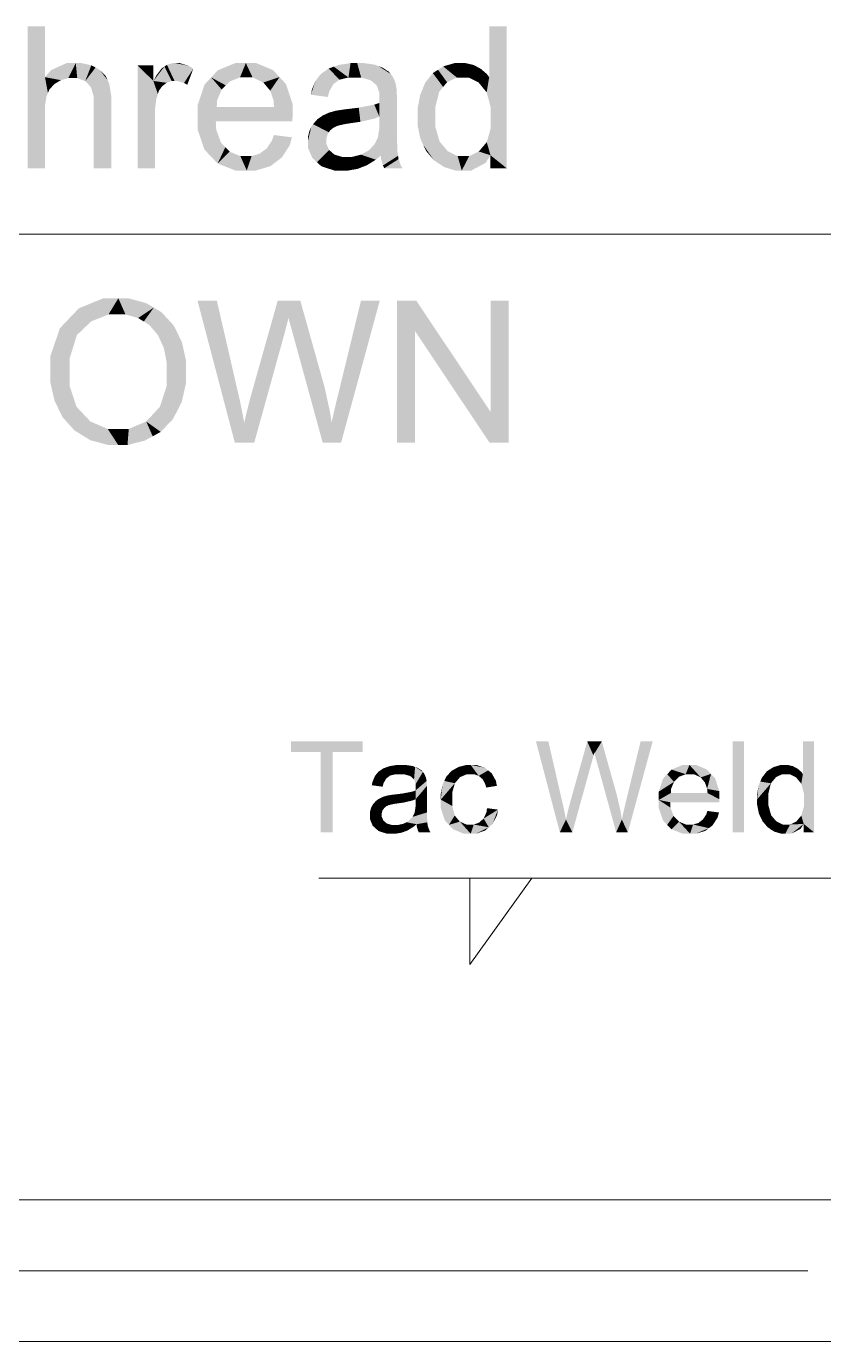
# Model space of a CAD drawing. Header units: millimetres. Extents: x 2 to 579, y 1 to 405.
# Drawn here: x 243.9 to 251.49, y 95.54 to 108.05 of the extents above; entities that cross this region are included whole.
import ezdxf

# ---------------------------------------------------------------- set-up
doc = ezdxf.new("R2010")
doc.units = ezdxf.units.MM
doc.linetypes.add('XKITLINE00', pattern=[0])
doc.layers.add('LinkedObject', color=7, linetype='Continuous', lineweight=0)

# ---------------------------------------------------------------- blocks, each defined once
blk = doc.blocks.new('*A4')
at = {"layer": 'LinkedObject'}
for points in [[(244.078, 108.048), (243.912, 106.698), (243.912, 108.048)], [(244.078, 107.564), (243.912, 106.698), (244.078, 108.048)], [(248.47, 108.048), (248.304, 107.564), (248.304, 108.048)], [(248.47, 108.048), (248.319, 107.273), (248.304, 107.564)], [(248.319, 107.273), (248.47, 108.048), (248.47, 106.698)], [(244.282, 107.698), (244.078, 107.564), (244.136, 107.631)], [(244.371, 107.698), (244.078, 107.564), (244.282, 107.698)], [(244.299, 107.555), (244.078, 107.564), (244.371, 107.698)], [(244.299, 107.555), (244.371, 107.698), (244.336, 107.555)], [(244.336, 107.555), (244.371, 107.698), (244.385, 107.555)], [(244.371, 107.698), (244.461, 107.527), (244.385, 107.555)], [(244.425, 107.698), (244.461, 107.527), (244.371, 107.698)], [(244.519, 107.677), (244.461, 107.527), (244.425, 107.698)], [(244.559, 107.656), (244.461, 107.527), (244.519, 107.677)], [(244.559, 107.656), (244.488, 107.499), (244.461, 107.527)], [(244.599, 107.634), (244.488, 107.499), (244.559, 107.656)], [(244.488, 107.499), (244.599, 107.634), (244.515, 107.47)], [(244.515, 107.47), (244.599, 107.634), (244.673, 107.537)], [(244.673, 107.537), (244.599, 107.634), (244.656, 107.575)], [(244.959, 107.677), (245.109, 107.528), (244.959, 106.698)], [(245.109, 107.528), (244.959, 107.677), (245.109, 107.677)], [(245.214, 107.665), (245.109, 107.528), (245.189, 107.649)], [(245.284, 107.527), (245.109, 107.528), (245.214, 107.665)], [(245.189, 107.649), (245.109, 107.528), (245.137, 107.58)], [(245.238, 107.682), (245.311, 107.527), (245.214, 107.665)], [(245.214, 107.665), (245.311, 107.527), (245.284, 107.527)], [(245.291, 107.698), (245.311, 107.527), (245.238, 107.682)], [(245.32, 107.698), (245.311, 107.527), (245.291, 107.698)], [(245.32, 107.698), (245.341, 107.527), (245.311, 107.527)], [(245.446, 107.672), (245.32, 107.698), (245.361, 107.698)], [(245.489, 107.645), (245.32, 107.698), (245.446, 107.672)], [(245.401, 107.509), (245.32, 107.698), (245.489, 107.645)], [(245.341, 107.527), (245.32, 107.698), (245.401, 107.509)], [(245.401, 107.509), (245.489, 107.645), (245.432, 107.492)], [(245.887, 107.698), (245.659, 107.562), (245.723, 107.63)], [(245.989, 107.698), (245.659, 107.562), (245.887, 107.698)], [(245.933, 107.562), (245.659, 107.562), (245.989, 107.698)], [(245.933, 107.562), (245.989, 107.698), (245.99, 107.562)], [(245.989, 107.698), (246.053, 107.562), (245.99, 107.562)], [(246.247, 107.632), (245.989, 107.698), (246.087, 107.698)], [(246.309, 107.565), (245.989, 107.698), (246.247, 107.632)], [(246.155, 107.514), (245.989, 107.698), (246.309, 107.565)], [(246.053, 107.562), (245.989, 107.698), (246.155, 107.514)], [(246.778, 107.647), (246.879, 107.54), (246.705, 107.597)], [(246.826, 107.664), (246.879, 107.54), (246.778, 107.647)], [(246.985, 107.698), (246.826, 107.664), (246.874, 107.681)], [(246.965, 107.561), (246.826, 107.664), (246.985, 107.698)], [(246.879, 107.54), (246.826, 107.664), (246.965, 107.561)], [(246.965, 107.561), (246.985, 107.698), (247.024, 107.561)], [(247.024, 107.561), (246.985, 107.698), (247.086, 107.561)], [(247.048, 107.698), (247.086, 107.561), (246.985, 107.698)], [(247.212, 107.684), (247.048, 107.698), (247.111, 107.698)], [(247.252, 107.669), (247.048, 107.698), (247.212, 107.684)], [(247.18, 107.533), (247.048, 107.698), (247.252, 107.669)], [(247.086, 107.561), (247.048, 107.698), (247.18, 107.533)], [(247.18, 107.533), (247.252, 107.669), (247.212, 107.505)], [(247.212, 107.505), (247.252, 107.669), (247.236, 107.484)], [(247.252, 107.669), (247.259, 107.413), (247.236, 107.484)], [(247.367, 107.595), (247.259, 107.413), (247.252, 107.669)], [(247.348, 107.617), (247.252, 107.669), (247.291, 107.654)], [(247.367, 107.595), (247.252, 107.669), (247.348, 107.617)], [(247.903, 107.516), (247.768, 107.603), (247.817, 107.635)], [(247.866, 107.667), (247.996, 107.561), (247.817, 107.635)], [(247.817, 107.635), (247.996, 107.561), (247.903, 107.516)], [(247.975, 107.698), (247.996, 107.561), (247.866, 107.667)], [(248.035, 107.698), (247.996, 107.561), (247.975, 107.698)], [(247.996, 107.561), (248.035, 107.698), (248.051, 107.561)], [(248.035, 107.698), (248.108, 107.561), (248.051, 107.561)], [(248.079, 107.698), (248.108, 107.561), (248.035, 107.698)], [(248.157, 107.68), (248.108, 107.561), (248.079, 107.698)], [(248.192, 107.661), (248.108, 107.561), (248.157, 107.68)], [(248.192, 107.661), (248.203, 107.514), (248.108, 107.561)], [(248.226, 107.642), (248.203, 107.514), (248.192, 107.661)], [(248.282, 107.594), (248.203, 107.514), (248.226, 107.642)], [(244.078, 107.291), (243.912, 106.698), (244.078, 107.564)], [(244.078, 107.291), (244.078, 107.564), (244.092, 107.381)], [(244.092, 107.381), (244.078, 107.564), (244.106, 107.414)], [(244.106, 107.414), (244.078, 107.564), (244.12, 107.446)], [(244.12, 107.446), (244.078, 107.564), (244.166, 107.498)], [(244.166, 107.498), (244.078, 107.564), (244.198, 107.517)], [(244.198, 107.517), (244.078, 107.564), (244.23, 107.536)], [(244.23, 107.536), (244.078, 107.564), (244.299, 107.555)], [(244.673, 107.537), (244.542, 107.38), (244.515, 107.47)], [(244.69, 107.499), (244.542, 107.38), (244.673, 107.537)], [(244.708, 107.39), (244.542, 107.38), (244.69, 107.499)], [(244.959, 106.698), (245.109, 107.528), (245.125, 106.698)], [(245.109, 107.528), (245.125, 107.21), (245.125, 106.698)], [(245.125, 107.21), (245.109, 107.528), (245.125, 107.263)], [(245.125, 107.263), (245.109, 107.528), (245.138, 107.359)], [(245.138, 107.359), (245.109, 107.528), (245.152, 107.404)], [(245.152, 107.404), (245.109, 107.528), (245.161, 107.433)], [(245.161, 107.433), (245.109, 107.528), (245.192, 107.478)], [(245.192, 107.478), (245.109, 107.528), (245.214, 107.494)], [(245.214, 107.494), (245.109, 107.528), (245.235, 107.511)], [(245.235, 107.511), (245.109, 107.528), (245.284, 107.527)], [(245.659, 107.562), (245.532, 107.303), (245.596, 107.494)], [(245.759, 107.447), (245.532, 107.303), (245.659, 107.562)], [(245.659, 107.562), (245.798, 107.486), (245.759, 107.447)], [(245.798, 107.486), (245.659, 107.562), (245.837, 107.524)], [(245.837, 107.524), (245.659, 107.562), (245.933, 107.562)], [(246.155, 107.514), (246.309, 107.565), (246.195, 107.466)], [(246.309, 107.565), (246.221, 107.436), (246.195, 107.466)], [(246.221, 107.436), (246.309, 107.565), (246.252, 107.343)], [(246.252, 107.343), (246.309, 107.565), (246.433, 107.31)], [(246.433, 107.31), (246.309, 107.565), (246.371, 107.498)], [(246.68, 107.565), (246.607, 107.397), (246.654, 107.533)], [(246.823, 107.5), (246.607, 107.397), (246.68, 107.565)], [(246.654, 107.533), (246.607, 107.397), (246.618, 107.449)], [(246.782, 107.428), (246.607, 107.397), (246.823, 107.5)], [(246.705, 107.597), (246.879, 107.54), (246.68, 107.565)], [(246.823, 107.5), (246.68, 107.565), (246.851, 107.52)], [(246.851, 107.52), (246.68, 107.565), (246.879, 107.54)], [(247.385, 107.572), (247.259, 107.413), (247.367, 107.595)], [(247.411, 107.516), (247.259, 107.413), (247.385, 107.572)], [(247.418, 107.482), (247.259, 107.413), (247.411, 107.516)], [(247.259, 107.413), (247.418, 107.482), (247.422, 107.461)], [(247.695, 107.512), (247.866, 107.471), (247.671, 107.452)], [(247.768, 107.603), (247.866, 107.471), (247.695, 107.512)], [(247.866, 107.471), (247.768, 107.603), (247.903, 107.516)], [(248.304, 107.564), (248.203, 107.514), (248.282, 107.594)], [(248.203, 107.514), (248.304, 107.564), (248.241, 107.467)], [(248.241, 107.467), (248.304, 107.564), (248.28, 107.42)], [(248.304, 107.564), (248.319, 107.273), (248.28, 107.42)], [(244.708, 107.318), (244.542, 107.38), (244.708, 107.39)], [(244.542, 107.38), (244.708, 107.318), (244.542, 107.318)], [(245.716, 107.345), (245.532, 107.303), (245.759, 107.447)], [(246.607, 107.397), (246.782, 107.428), (246.769, 107.376)], [(247.259, 107.336), (247.422, 107.461), (247.258, 107.319)], [(247.258, 107.319), (247.422, 107.461), (247.259, 107.189)], [(247.259, 107.413), (247.422, 107.461), (247.259, 107.362)], [(247.259, 107.362), (247.422, 107.461), (247.259, 107.358)], [(247.259, 107.358), (247.422, 107.461), (247.259, 107.336)], [(247.426, 107.384), (247.259, 107.189), (247.422, 107.461)], [(247.426, 107.329), (247.259, 107.189), (247.426, 107.384)], [(247.671, 107.452), (247.622, 107.187), (247.647, 107.393)], [(247.829, 107.426), (247.622, 107.187), (247.671, 107.452)], [(247.792, 107.283), (247.622, 107.187), (247.829, 107.426)], [(247.647, 107.393), (247.622, 107.187), (247.622, 107.26)], [(247.671, 107.452), (247.866, 107.471), (247.829, 107.426)], [(244.078, 107.233), (243.912, 106.698), (244.078, 107.291)], [(243.912, 106.698), (244.078, 107.233), (244.078, 106.698)], [(244.542, 106.698), (244.708, 107.318), (244.708, 106.698)], [(244.542, 107.318), (244.708, 107.318), (244.542, 106.698)], [(245.532, 107.303), (245.716, 107.345), (245.712, 107.281)], [(245.712, 107.281), (245.532, 107.179), (245.532, 107.303)], [(245.712, 107.281), (246.433, 107.189), (245.532, 107.179)], [(246.257, 107.281), (246.433, 107.189), (245.712, 107.281)], [(246.252, 107.343), (246.433, 107.31), (246.257, 107.281)], [(246.433, 107.189), (246.257, 107.281), (246.433, 107.31)], [(246.816, 107.237), (246.823, 107.084), (246.783, 107.228)], [(246.84, 107.244), (246.865, 107.103), (246.816, 107.237)], [(246.823, 107.084), (246.816, 107.237), (246.844, 107.094)], [(246.844, 107.094), (246.816, 107.237), (246.865, 107.103)], [(246.914, 107.256), (246.937, 107.119), (246.84, 107.244)], [(246.84, 107.244), (246.937, 107.119), (246.865, 107.103)], [(246.963, 107.262), (246.988, 107.127), (246.914, 107.256)], [(246.914, 107.256), (246.988, 107.127), (246.937, 107.119)], [(247.063, 107.274), (247.079, 107.14), (246.963, 107.262)], [(246.963, 107.262), (247.079, 107.14), (246.988, 107.127)], [(247.211, 107.303), (247.259, 107.189), (247.063, 107.274)], [(247.063, 107.274), (247.259, 107.189), (247.079, 107.14)], [(247.258, 107.319), (247.259, 107.189), (247.211, 107.303)], [(247.426, 107.329), (247.258, 107.129), (247.259, 107.189)], [(247.426, 107.108), (247.258, 107.129), (247.426, 107.329)], [(247.622, 107.187), (247.792, 107.283), (247.792, 107.186)], [(248.319, 107.273), (248.47, 106.698), (248.319, 107.173)], [(246.433, 107.182), (245.532, 107.179), (246.433, 107.189)], [(246.432, 107.16), (245.532, 107.179), (246.433, 107.182)], [(245.532, 107.179), (245.658, 106.809), (245.532, 107.06)], [(245.707, 107.064), (245.658, 106.809), (245.532, 107.179)], [(245.707, 107.064), (245.532, 107.179), (245.703, 107.145)], [(246.432, 107.145), (245.532, 107.179), (246.432, 107.16)], [(245.703, 107.145), (245.532, 107.179), (246.432, 107.145)], [(246.628, 107.117), (246.779, 107.04), (246.611, 107.088)], [(246.67, 107.165), (246.779, 107.04), (246.628, 107.117)], [(246.79, 107.057), (246.67, 107.165), (246.697, 107.183)], [(246.779, 107.04), (246.67, 107.165), (246.79, 107.057)], [(246.723, 107.201), (246.823, 107.084), (246.697, 107.183)], [(246.697, 107.183), (246.823, 107.084), (246.79, 107.057)], [(246.783, 107.228), (246.823, 107.084), (246.723, 107.201)], [(247.079, 107.14), (247.259, 107.189), (247.214, 107.171)], [(247.245, 106.991), (247.426, 107.108), (247.426, 106.993)], [(247.258, 107.074), (247.426, 107.108), (247.245, 106.991)], [(247.426, 107.108), (247.258, 107.074), (247.258, 107.129)], [(247.622, 107.187), (247.792, 107.092), (247.622, 107.112)], [(247.792, 107.092), (247.622, 107.187), (247.792, 107.186)], [(247.622, 107.112), (247.792, 107.092), (247.649, 106.979)], [(248.319, 107.173), (248.47, 106.698), (248.319, 107.081)], [(245.532, 107.06), (245.658, 106.809), (245.595, 106.875)], [(245.753, 106.941), (245.658, 106.809), (245.707, 107.064)], [(246.186, 106.885), (246.427, 106.992), (246.332, 106.801)], [(246.237, 106.961), (246.427, 106.992), (246.186, 106.885)], [(246.427, 106.992), (246.237, 106.961), (246.256, 107.014)], [(246.332, 106.801), (246.427, 106.992), (246.407, 106.917)], [(246.611, 107.088), (246.579, 106.956), (246.595, 107.058)], [(246.767, 107.022), (246.579, 106.956), (246.611, 107.088)], [(246.595, 107.058), (246.579, 106.956), (246.579, 106.992)], [(246.756, 106.983), (246.579, 106.956), (246.767, 107.022)], [(246.579, 106.956), (246.756, 106.983), (246.756, 106.961)], [(246.611, 107.088), (246.779, 107.04), (246.767, 107.022)], [(247.159, 106.869), (247.426, 106.993), (247.432, 106.846)], [(247.214, 106.926), (247.426, 106.993), (247.159, 106.869)], [(247.231, 106.963), (247.426, 106.993), (247.214, 106.926)], [(247.426, 106.993), (247.231, 106.963), (247.245, 106.991)], [(247.649, 106.979), (247.792, 107.092), (247.676, 106.921)], [(247.676, 106.921), (247.792, 107.092), (247.832, 106.952)], [(248.319, 107.081), (248.47, 106.698), (248.281, 106.946)], [(245.658, 106.809), (245.753, 106.941), (245.721, 106.743)], [(245.794, 106.898), (245.721, 106.743), (245.753, 106.941)], [(245.835, 106.856), (245.721, 106.743), (245.794, 106.898)], [(246.153, 106.861), (246.332, 106.801), (246.121, 106.837)], [(246.186, 106.885), (246.332, 106.801), (246.153, 106.861)], [(246.756, 106.928), (246.579, 106.956), (246.756, 106.961)], [(246.579, 106.956), (246.756, 106.928), (246.579, 106.895)], [(246.579, 106.895), (246.756, 106.928), (246.622, 106.795)], [(246.622, 106.795), (246.756, 106.928), (246.665, 106.755)], [(246.665, 106.755), (246.756, 106.928), (246.781, 106.872)], [(246.781, 106.872), (246.708, 106.716), (246.665, 106.755)], [(246.806, 106.85), (246.708, 106.716), (246.781, 106.872)], [(247.159, 106.869), (247.432, 106.846), (247.122, 106.848)], [(247.832, 106.952), (247.779, 106.773), (247.676, 106.921)], [(247.676, 106.921), (247.779, 106.773), (247.703, 106.863)], [(247.871, 106.906), (247.779, 106.773), (247.832, 106.952)], [(247.779, 106.773), (247.871, 106.906), (247.828, 106.741)], [(247.828, 106.741), (247.871, 106.906), (247.911, 106.859)], [(247.911, 106.859), (248.043, 106.676), (247.828, 106.741)], [(248.004, 106.813), (248.043, 106.676), (247.911, 106.859)], [(248.205, 106.857), (248.316, 106.822), (248.113, 106.813)], [(248.316, 106.822), (248.205, 106.857), (248.243, 106.902)], [(248.281, 106.946), (248.316, 106.822), (248.243, 106.902)], [(248.281, 106.946), (248.47, 106.698), (248.316, 106.822)], [(245.835, 106.856), (245.998, 106.676), (245.721, 106.743)], [(245.721, 106.743), (245.998, 106.676), (245.891, 106.676)], [(245.937, 106.813), (245.998, 106.676), (245.835, 106.856)], [(245.998, 106.813), (245.998, 106.676), (245.937, 106.813)], [(246.043, 106.813), (246.277, 106.759), (245.998, 106.676)], [(246.043, 106.813), (245.998, 106.676), (245.998, 106.813)], [(245.998, 106.676), (246.277, 106.759), (246.083, 106.676)], [(246.121, 106.837), (246.277, 106.759), (246.043, 106.813)], [(246.083, 106.676), (246.277, 106.759), (246.223, 106.718)], [(246.277, 106.759), (246.121, 106.837), (246.332, 106.801)], [(246.831, 106.828), (246.708, 106.716), (246.806, 106.85)], [(246.708, 106.716), (246.831, 106.828), (246.832, 106.676)], [(246.912, 106.676), (246.831, 106.828), (246.904, 106.806)], [(246.832, 106.676), (246.831, 106.828), (246.912, 106.676)], [(246.904, 106.806), (246.961, 106.676), (246.912, 106.676)], [(246.952, 106.806), (246.961, 106.676), (246.904, 106.806)], [(247, 106.806), (246.961, 106.676), (246.952, 106.806)], [(246.961, 106.676), (247, 106.806), (247.052, 106.692)], [(247.095, 106.709), (247, 106.806), (247.085, 106.827)], [(247.052, 106.692), (247, 106.806), (247.095, 106.709)], [(247.273, 106.818), (247.085, 106.827), (247.122, 106.848)], [(247.226, 106.779), (247.085, 106.827), (247.273, 106.818)], [(247.138, 106.725), (247.085, 106.827), (247.226, 106.779)], [(247.095, 106.709), (247.085, 106.827), (247.138, 106.725)], [(247.432, 106.846), (247.273, 106.818), (247.122, 106.848)], [(247.273, 106.818), (247.432, 106.846), (247.276, 106.784)], [(247.276, 106.784), (247.432, 106.846), (247.437, 106.816)], [(247.437, 106.816), (247.293, 106.724), (247.276, 106.784)], [(247.442, 106.785), (247.293, 106.724), (247.437, 106.816)], [(247.442, 106.785), (247.306, 106.698), (247.293, 106.724)], [(247.463, 106.726), (247.306, 106.698), (247.442, 106.785)], [(247.828, 106.741), (248.043, 106.676), (247.877, 106.709)], [(248.043, 106.676), (248.004, 106.813), (248.058, 106.813)], [(248.043, 106.676), (248.316, 106.822), (248.133, 106.676)], [(248.113, 106.813), (248.316, 106.822), (248.043, 106.676)], [(248.113, 106.813), (248.043, 106.676), (248.058, 106.813)], [(248.133, 106.676), (248.316, 106.822), (248.27, 106.749)], [(248.316, 106.822), (248.47, 106.698), (248.316, 106.698)], [(247.306, 106.698), (247.463, 106.726), (247.479, 106.698)], [(247.877, 106.709), (248.043, 106.676), (247.984, 106.676)], [(244.633, 105.461), (244.31, 105.271), (244.401, 105.366)], [(244.776, 105.461), (244.31, 105.271), (244.633, 105.461)], [(244.682, 105.307), (244.31, 105.271), (244.776, 105.461)], [(244.682, 105.307), (244.776, 105.461), (244.777, 105.307)], [(244.776, 105.461), (244.844, 105.307), (244.777, 105.307)], [(245.038, 105.416), (244.776, 105.461), (244.87, 105.461)], [(245.113, 105.372), (244.776, 105.461), (245.038, 105.416)], [(244.964, 105.273), (244.776, 105.461), (245.113, 105.372)], [(244.844, 105.307), (244.776, 105.461), (244.964, 105.273)], [(244.964, 105.273), (245.113, 105.372), (245.018, 105.24)], [(245.113, 105.372), (245.072, 105.206), (245.018, 105.24)], [(245.072, 105.206), (245.113, 105.372), (245.153, 105.11)], [(245.302, 105.203), (245.113, 105.372), (245.188, 105.327)], [(245.342, 105.123), (245.113, 105.372), (245.302, 105.203)], [(245.153, 105.11), (245.113, 105.372), (245.342, 105.123)], [(245.713, 105.438), (245.884, 104.088), (245.529, 105.438)], [(245.917, 104.553), (245.884, 104.088), (245.713, 105.438)], [(246.292, 105.438), (246.354, 105.116), (246.035, 104.526)], [(246.354, 105.116), (246.292, 105.438), (246.363, 105.149)], [(246.363, 105.149), (246.292, 105.438), (246.383, 105.228)], [(246.383, 105.228), (246.292, 105.438), (246.395, 105.275)], [(246.507, 105.438), (246.395, 105.275), (246.292, 105.438)], [(246.395, 105.275), (246.507, 105.438), (246.398, 105.26)], [(246.398, 105.26), (246.507, 105.438), (246.42, 105.181)], [(246.42, 105.181), (246.507, 105.438), (246.438, 105.116)], [(246.438, 105.116), (246.507, 105.438), (246.699, 104.754)], [(247.263, 105.438), (246.873, 104.57), (247.084, 105.438)], [(246.895, 104.088), (246.873, 104.57), (247.263, 105.438)], [(247.428, 105.438), (247.599, 105.148), (247.428, 104.088)], [(247.599, 105.148), (247.428, 105.438), (247.611, 105.438)], [(247.599, 105.148), (247.611, 105.438), (248.307, 104.088)], [(248.307, 104.088), (247.611, 105.438), (248.319, 104.378)], [(248.49, 105.438), (248.319, 104.378), (248.319, 105.438)], [(248.49, 104.088), (248.319, 104.378), (248.49, 105.438)], [(244.31, 105.271), (244.13, 104.745), (244.22, 105.176)], [(244.382, 105.112), (244.13, 104.745), (244.31, 105.271)], [(244.519, 105.242), (244.31, 105.271), (244.682, 105.307)], [(244.31, 105.271), (244.519, 105.242), (244.45, 105.177)], [(244.382, 105.112), (244.31, 105.271), (244.45, 105.177)], [(244.22, 105.176), (244.13, 104.745), (244.13, 104.913)], [(244.314, 104.894), (244.13, 104.745), (244.382, 105.112)], [(245.153, 105.11), (245.342, 105.123), (245.181, 105.049)], [(245.342, 105.123), (245.209, 104.988), (245.181, 105.049)], [(245.209, 104.988), (245.342, 105.123), (245.237, 104.844)], [(245.237, 104.844), (245.342, 105.123), (245.421, 104.862)], [(245.421, 104.862), (245.342, 105.123), (245.381, 105.043)], [(246.035, 104.526), (246.354, 105.116), (246.069, 104.088)], [(246.699, 104.754), (246.72, 104.088), (246.438, 105.116)], [(247.428, 104.088), (247.599, 105.148), (247.599, 104.088)], [(244.13, 104.745), (244.314, 104.894), (244.314, 104.742)], [(245.237, 104.762), (245.421, 104.862), (245.421, 104.761)], [(245.237, 104.844), (245.421, 104.862), (245.237, 104.762)], [(244.13, 104.745), (244.314, 104.62), (244.13, 104.656)], [(244.314, 104.62), (244.13, 104.745), (244.314, 104.742)], [(245.172, 104.43), (245.421, 104.761), (245.338, 104.394)], [(245.237, 104.631), (245.421, 104.761), (245.172, 104.43)], [(245.421, 104.761), (245.237, 104.631), (245.237, 104.762)], [(245.338, 104.394), (245.421, 104.761), (245.379, 104.475)], [(245.379, 104.475), (245.421, 104.761), (245.421, 104.658)], [(246.735, 104.627), (246.72, 104.088), (246.699, 104.754)], [(244.13, 104.656), (244.314, 104.62), (244.169, 104.488)], [(244.169, 104.488), (244.314, 104.62), (244.207, 104.408)], [(244.207, 104.408), (244.314, 104.62), (244.379, 104.428)], [(246.788, 104.388), (246.72, 104.088), (246.735, 104.627)], [(245.933, 104.483), (245.884, 104.088), (245.917, 104.553)], [(245.961, 104.345), (245.884, 104.088), (245.933, 104.483)], [(246.03, 104.51), (246.069, 104.088), (245.999, 104.385)], [(246.035, 104.526), (246.069, 104.088), (246.03, 104.51)], [(246.852, 104.487), (246.895, 104.088), (246.818, 104.341)], [(246.873, 104.57), (246.895, 104.088), (246.852, 104.487)], [(244.379, 104.428), (244.36, 104.203), (244.207, 104.408)], [(244.207, 104.408), (244.36, 104.203), (244.246, 104.329)], [(244.445, 104.358), (244.36, 104.203), (244.379, 104.428)], [(244.36, 104.203), (244.445, 104.358), (244.435, 104.157)], [(244.435, 104.157), (244.445, 104.358), (244.511, 104.288)], [(245.107, 104.359), (245.179, 104.19), (245.041, 104.289)], [(245.338, 104.394), (245.107, 104.359), (245.172, 104.43)], [(245.296, 104.313), (245.107, 104.359), (245.338, 104.394)], [(245.179, 104.19), (245.107, 104.359), (245.296, 104.313)], [(245.999, 104.385), (246.069, 104.088), (245.973, 104.277)], [(246.805, 104.277), (246.72, 104.088), (246.788, 104.388)], [(248.319, 104.378), (248.49, 104.088), (248.307, 104.088)], [(244.511, 104.288), (244.775, 104.065), (244.435, 104.157)], [(244.675, 104.218), (244.775, 104.065), (244.511, 104.288)], [(245.103, 104.148), (244.875, 104.218), (245.041, 104.289)], [(245.041, 104.289), (245.179, 104.19), (245.103, 104.148)], [(245.973, 104.277), (245.884, 104.088), (245.961, 104.345)], [(245.973, 104.277), (246.069, 104.088), (245.884, 104.088)], [(246.805, 104.277), (246.895, 104.088), (246.72, 104.088)], [(246.818, 104.341), (246.895, 104.088), (246.805, 104.277)], [(244.435, 104.157), (244.775, 104.065), (244.51, 104.111)], [(244.51, 104.111), (244.775, 104.065), (244.68, 104.065)], [(244.775, 104.065), (244.675, 104.218), (244.774, 104.218)], [(244.875, 104.218), (244.775, 104.065), (244.774, 104.218)], [(244.775, 104.065), (244.875, 104.218), (244.863, 104.065)], [(244.863, 104.065), (244.875, 104.218), (245.027, 104.107)], [(245.027, 104.107), (244.875, 104.218), (245.103, 104.148)], [(246.417, 101.245), (246.701, 101.144), (246.417, 101.144)], [(246.815, 101.144), (246.701, 101.144), (246.417, 101.245)], [(246.815, 101.144), (246.417, 101.245), (247.101, 101.245)], [(246.815, 101.144), (247.101, 101.245), (247.101, 101.144)], [(248.867, 101.245), (248.976, 100.381), (248.749, 101.245)], [(248.997, 100.679), (248.976, 100.381), (248.867, 101.245)], [(249.237, 101.245), (249.277, 101.039), (249.073, 100.662)], [(249.277, 101.039), (249.237, 101.245), (249.283, 101.06)], [(249.283, 101.06), (249.237, 101.245), (249.296, 101.111)], [(249.296, 101.111), (249.237, 101.245), (249.303, 101.141)], [(249.375, 101.245), (249.303, 101.141), (249.237, 101.245)], [(249.303, 101.141), (249.375, 101.245), (249.305, 101.131)], [(249.305, 101.131), (249.375, 101.245), (249.319, 101.081)], [(249.319, 101.081), (249.375, 101.245), (249.331, 101.04)], [(249.331, 101.04), (249.375, 101.245), (249.498, 100.808)], [(249.859, 101.245), (249.609, 100.69), (249.744, 101.245)], [(249.623, 100.381), (249.609, 100.69), (249.859, 101.245)], [(250.727, 101.245), (250.62, 100.381), (250.62, 101.245)], [(250.727, 100.381), (250.62, 100.381), (250.727, 101.245)], [(251.394, 101.245), (251.288, 100.935), (251.288, 101.245)], [(251.394, 101.245), (251.298, 100.749), (251.288, 100.935)], [(251.298, 100.749), (251.394, 101.245), (251.394, 100.381)], [(246.701, 100.381), (246.815, 101.144), (246.815, 100.381)], [(246.701, 101.144), (246.815, 101.144), (246.701, 100.381)], [(247.296, 100.989), (247.361, 100.921), (247.25, 100.957)], [(247.327, 101), (247.361, 100.921), (247.296, 100.989)], [(247.429, 101.022), (247.327, 101), (247.358, 101.011)], [(247.416, 100.934), (247.327, 101), (247.429, 101.022)], [(247.361, 100.921), (247.327, 101), (247.416, 100.934)], [(247.416, 100.934), (247.429, 101.022), (247.453, 100.934)], [(247.453, 100.934), (247.429, 101.022), (247.493, 100.934)], [(247.469, 101.022), (247.493, 100.934), (247.429, 101.022)], [(247.574, 101.012), (247.469, 101.022), (247.509, 101.022)], [(247.599, 101.003), (247.469, 101.022), (247.574, 101.012)], [(247.554, 100.916), (247.469, 101.022), (247.599, 101.003)], [(247.493, 100.934), (247.469, 101.022), (247.554, 100.916)], [(247.554, 100.916), (247.599, 101.003), (247.574, 100.898)], [(247.574, 100.898), (247.599, 101.003), (247.589, 100.884)], [(247.599, 101.003), (247.604, 100.839), (247.589, 100.884)], [(247.673, 100.955), (247.604, 100.839), (247.599, 101.003)], [(247.661, 100.97), (247.599, 101.003), (247.624, 100.993)], [(247.673, 100.955), (247.599, 101.003), (247.661, 100.97)], [(248.027, 100.906), (247.945, 100.965), (247.979, 100.984)], [(248.013, 101.003), (248.092, 100.934), (247.979, 100.984)], [(247.979, 100.984), (248.092, 100.934), (248.027, 100.906)], [(248.088, 101.022), (248.092, 100.934), (248.013, 101.003)], [(248.128, 101.022), (248.092, 100.934), (248.088, 101.022)], [(248.092, 100.934), (248.128, 101.022), (248.132, 100.934)], [(248.128, 101.022), (248.159, 100.934), (248.132, 100.934)], [(248.262, 100.996), (248.128, 101.022), (248.179, 101.022)], [(248.294, 100.97), (248.128, 101.022), (248.262, 100.996)], [(248.204, 100.918), (248.128, 101.022), (248.294, 100.97)], [(248.159, 100.934), (248.128, 101.022), (248.204, 100.918)], [(249.073, 100.662), (249.277, 101.039), (249.095, 100.381)], [(249.498, 100.808), (249.512, 100.381), (249.331, 101.04)], [(250.039, 100.978), (250.112, 100.91), (249.998, 100.934)], [(250.209, 101.022), (250.039, 100.978), (250.144, 101.022)], [(250.173, 100.934), (250.039, 100.978), (250.209, 101.022)], [(250.112, 100.91), (250.039, 100.978), (250.173, 100.934)], [(250.173, 100.934), (250.209, 101.022), (250.21, 100.934)], [(250.209, 101.022), (250.25, 100.934), (250.21, 100.934)], [(250.374, 100.979), (250.209, 101.022), (250.272, 101.022)], [(250.414, 100.936), (250.209, 101.022), (250.374, 100.979)], [(250.316, 100.904), (250.209, 101.022), (250.414, 100.936)], [(250.25, 100.934), (250.209, 101.022), (250.316, 100.904)], [(251.032, 100.905), (250.945, 100.961), (250.976, 100.981)], [(251.008, 101.001), (251.091, 100.934), (250.976, 100.981)], [(250.976, 100.981), (251.091, 100.934), (251.032, 100.905)], [(251.077, 101.022), (251.091, 100.934), (251.008, 101.001)], [(251.116, 101.022), (251.091, 100.934), (251.077, 101.022)], [(251.091, 100.934), (251.116, 101.022), (251.126, 100.934)], [(251.116, 101.022), (251.162, 100.934), (251.126, 100.934)], [(251.144, 101.022), (251.162, 100.934), (251.116, 101.022)], [(251.194, 101.01), (251.162, 100.934), (251.144, 101.022)], [(251.216, 100.998), (251.162, 100.934), (251.194, 101.01)], [(251.216, 100.998), (251.223, 100.904), (251.162, 100.934)], [(251.238, 100.986), (251.223, 100.904), (251.216, 100.998)], [(251.274, 100.955), (251.223, 100.904), (251.238, 100.986)], [(247.233, 100.937), (247.187, 100.829), (247.217, 100.916)], [(247.325, 100.894), (247.187, 100.829), (247.233, 100.937)], [(247.217, 100.916), (247.187, 100.829), (247.194, 100.862)], [(247.299, 100.848), (247.187, 100.829), (247.325, 100.894)], [(247.25, 100.957), (247.361, 100.921), (247.233, 100.937)], [(247.325, 100.894), (247.233, 100.937), (247.343, 100.907)], [(247.343, 100.907), (247.233, 100.937), (247.361, 100.921)], [(247.604, 100.79), (247.709, 100.87), (247.603, 100.779)], [(247.603, 100.779), (247.709, 100.87), (247.604, 100.696)], [(247.685, 100.941), (247.604, 100.839), (247.673, 100.955)], [(247.701, 100.905), (247.604, 100.839), (247.685, 100.941)], [(247.706, 100.883), (247.604, 100.839), (247.701, 100.905)], [(247.604, 100.839), (247.706, 100.883), (247.709, 100.87)], [(247.604, 100.839), (247.709, 100.87), (247.604, 100.807)], [(247.604, 100.807), (247.709, 100.87), (247.604, 100.804)], [(247.604, 100.804), (247.709, 100.87), (247.604, 100.79)], [(247.711, 100.821), (247.604, 100.696), (247.709, 100.87)], [(247.877, 100.87), (247.843, 100.692), (247.86, 100.832)], [(247.977, 100.848), (247.843, 100.692), (247.877, 100.87)], [(247.894, 100.908), (248.002, 100.877), (247.877, 100.87)], [(247.877, 100.87), (248.002, 100.877), (247.977, 100.848)], [(247.945, 100.965), (248.002, 100.877), (247.894, 100.908)], [(248.002, 100.877), (247.945, 100.965), (248.027, 100.906)], [(248.204, 100.918), (248.294, 100.97), (248.222, 100.903)], [(248.294, 100.97), (248.241, 100.887), (248.222, 100.903)], [(248.241, 100.887), (248.294, 100.97), (248.267, 100.839)], [(248.267, 100.839), (248.294, 100.97), (248.377, 100.823)], [(248.368, 100.871), (248.294, 100.97), (248.327, 100.944)], [(248.377, 100.823), (248.294, 100.97), (248.368, 100.871)], [(249.998, 100.934), (249.917, 100.768), (249.958, 100.891)], [(250.062, 100.861), (249.917, 100.768), (249.998, 100.934)], [(250.035, 100.796), (249.917, 100.768), (250.062, 100.861)], [(249.998, 100.934), (250.112, 100.91), (250.062, 100.861)], [(250.316, 100.904), (250.414, 100.936), (250.341, 100.873)], [(250.414, 100.936), (250.357, 100.853), (250.341, 100.873)], [(250.357, 100.853), (250.414, 100.936), (250.377, 100.794)], [(250.377, 100.794), (250.414, 100.936), (250.493, 100.773)], [(250.493, 100.773), (250.414, 100.936), (250.454, 100.893)], [(250.883, 100.864), (250.852, 100.694), (250.867, 100.826)], [(250.984, 100.847), (250.852, 100.694), (250.883, 100.864)], [(250.899, 100.902), (251.008, 100.876), (250.883, 100.864)], [(250.883, 100.864), (251.008, 100.876), (250.984, 100.847)], [(250.945, 100.961), (251.008, 100.876), (250.899, 100.902)], [(251.008, 100.876), (250.945, 100.961), (251.032, 100.905)], [(251.288, 100.935), (251.223, 100.904), (251.274, 100.955)], [(251.223, 100.904), (251.288, 100.935), (251.248, 100.874)], [(251.248, 100.874), (251.288, 100.935), (251.273, 100.843)], [(251.288, 100.935), (251.298, 100.749), (251.273, 100.843)], [(247.187, 100.829), (247.299, 100.848), (247.29, 100.815)], [(247.32, 100.726), (247.325, 100.629), (247.299, 100.721)], [(247.336, 100.731), (247.352, 100.641), (247.32, 100.726)], [(247.325, 100.629), (247.32, 100.726), (247.338, 100.635)], [(247.338, 100.635), (247.32, 100.726), (247.352, 100.641)], [(247.383, 100.739), (247.398, 100.651), (247.336, 100.731)], [(247.336, 100.731), (247.398, 100.651), (247.352, 100.641)], [(247.415, 100.742), (247.431, 100.656), (247.383, 100.739)], [(247.383, 100.739), (247.431, 100.656), (247.398, 100.651)], [(247.479, 100.75), (247.489, 100.664), (247.415, 100.742)], [(247.415, 100.742), (247.489, 100.664), (247.431, 100.656)], [(247.573, 100.768), (247.604, 100.696), (247.479, 100.75)], [(247.479, 100.75), (247.604, 100.696), (247.489, 100.664)], [(247.603, 100.779), (247.604, 100.696), (247.573, 100.768)], [(247.711, 100.785), (247.603, 100.657), (247.604, 100.696)], [(247.711, 100.644), (247.603, 100.657), (247.711, 100.785)], [(247.711, 100.785), (247.604, 100.696), (247.711, 100.821)], [(247.952, 100.757), (247.843, 100.692), (247.977, 100.848)], [(247.86, 100.832), (247.843, 100.692), (247.843, 100.743)], [(247.843, 100.692), (247.952, 100.757), (247.952, 100.695)], [(248.267, 100.839), (248.377, 100.823), (248.275, 100.807)], [(249.521, 100.726), (249.512, 100.381), (249.498, 100.808)], [(249.555, 100.574), (249.512, 100.381), (249.521, 100.726)], [(249.917, 100.768), (250.035, 100.796), (250.032, 100.755)], [(250.032, 100.755), (249.917, 100.689), (249.917, 100.768)], [(250.032, 100.755), (250.493, 100.696), (249.917, 100.689)], [(250.381, 100.755), (250.493, 100.696), (250.032, 100.755)], [(250.377, 100.794), (250.493, 100.773), (250.381, 100.755)], [(250.493, 100.696), (250.381, 100.755), (250.493, 100.773)], [(250.961, 100.756), (250.852, 100.694), (250.984, 100.847)], [(250.867, 100.826), (250.852, 100.694), (250.852, 100.741)], [(250.852, 100.694), (250.961, 100.756), (250.961, 100.694)], [(251.298, 100.749), (251.394, 100.381), (251.298, 100.685)], [(247.189, 100.631), (247.169, 100.547), (247.179, 100.612)], [(247.289, 100.589), (247.169, 100.547), (247.189, 100.631)], [(247.179, 100.612), (247.169, 100.547), (247.169, 100.57)], [(247.2, 100.65), (247.297, 100.6), (247.189, 100.631)], [(247.189, 100.631), (247.297, 100.6), (247.289, 100.589)], [(247.227, 100.68), (247.297, 100.6), (247.2, 100.65)], [(247.304, 100.611), (247.227, 100.68), (247.244, 100.692)], [(247.297, 100.6), (247.227, 100.68), (247.304, 100.611)], [(247.261, 100.703), (247.325, 100.629), (247.244, 100.692)], [(247.244, 100.692), (247.325, 100.629), (247.304, 100.611)], [(247.299, 100.721), (247.325, 100.629), (247.261, 100.703)], [(247.489, 100.664), (247.604, 100.696), (247.575, 100.684)], [(247.595, 100.569), (247.711, 100.644), (247.711, 100.57)], [(247.603, 100.622), (247.711, 100.644), (247.595, 100.569)], [(247.711, 100.644), (247.603, 100.622), (247.603, 100.657)], [(247.952, 100.632), (247.843, 100.692), (247.952, 100.695)], [(247.843, 100.692), (247.921, 100.452), (247.843, 100.614)], [(247.952, 100.632), (247.921, 100.452), (247.843, 100.692)], [(247.843, 100.614), (247.921, 100.452), (247.882, 100.494)], [(247.976, 100.541), (247.921, 100.452), (247.952, 100.632)], [(248.388, 100.597), (248.278, 100.571), (248.283, 100.611)], [(249.008, 100.634), (248.976, 100.381), (248.997, 100.679)], [(249.026, 100.546), (248.976, 100.381), (249.008, 100.634)], [(249.07, 100.651), (249.095, 100.381), (249.05, 100.571)], [(249.073, 100.662), (249.095, 100.381), (249.07, 100.651)], [(249.596, 100.637), (249.623, 100.381), (249.574, 100.543)], [(249.609, 100.69), (249.623, 100.381), (249.596, 100.637)], [(250.493, 100.691), (249.917, 100.689), (250.493, 100.696)], [(250.493, 100.677), (249.917, 100.689), (250.493, 100.691)], [(249.917, 100.689), (249.997, 100.452), (249.917, 100.613)], [(250.029, 100.616), (249.997, 100.452), (249.917, 100.689)], [(250.029, 100.616), (249.917, 100.689), (250.026, 100.667)], [(250.493, 100.667), (249.917, 100.689), (250.493, 100.677)], [(250.026, 100.667), (249.917, 100.689), (250.493, 100.667)], [(249.917, 100.613), (249.997, 100.452), (249.957, 100.494)], [(250.058, 100.537), (249.997, 100.452), (250.029, 100.616)], [(250.852, 100.694), (250.961, 100.634), (250.852, 100.646)], [(250.961, 100.634), (250.852, 100.694), (250.961, 100.694)], [(250.852, 100.646), (250.961, 100.634), (250.869, 100.561)], [(250.869, 100.561), (250.961, 100.634), (250.886, 100.524)], [(250.886, 100.524), (250.961, 100.634), (250.986, 100.544)], [(251.298, 100.627), (251.394, 100.381), (251.273, 100.54)], [(251.298, 100.685), (251.394, 100.381), (251.298, 100.627)], [(247.282, 100.564), (247.169, 100.547), (247.289, 100.589)], [(247.169, 100.547), (247.282, 100.564), (247.282, 100.55)], [(247.282, 100.528), (247.169, 100.547), (247.282, 100.55)], [(247.169, 100.547), (247.282, 100.528), (247.169, 100.508)], [(247.169, 100.508), (247.282, 100.528), (247.196, 100.443)], [(247.196, 100.443), (247.282, 100.528), (247.224, 100.418)], [(247.224, 100.418), (247.282, 100.528), (247.298, 100.493)], [(247.298, 100.493), (247.252, 100.393), (247.224, 100.418)], [(247.314, 100.479), (247.252, 100.393), (247.298, 100.493)], [(247.33, 100.465), (247.252, 100.393), (247.314, 100.479)], [(247.613, 100.458), (247.493, 100.464), (247.516, 100.477)], [(247.54, 100.491), (247.715, 100.476), (247.516, 100.477)], [(247.715, 100.476), (247.613, 100.458), (247.516, 100.477)], [(247.54, 100.491), (247.711, 100.57), (247.715, 100.476)], [(247.575, 100.528), (247.711, 100.57), (247.54, 100.491)], [(247.586, 100.551), (247.711, 100.57), (247.575, 100.528)], [(247.711, 100.57), (247.586, 100.551), (247.595, 100.569)], [(247.613, 100.458), (247.715, 100.476), (247.615, 100.436)], [(247.615, 100.436), (247.715, 100.476), (247.718, 100.457)], [(247.921, 100.452), (247.976, 100.541), (248, 100.512)], [(248.025, 100.483), (247.921, 100.452), (248, 100.512)], [(248.025, 100.483), (248.128, 100.368), (247.921, 100.452)], [(248.087, 100.455), (248.128, 100.368), (248.025, 100.483)], [(248.3, 100.429), (248.209, 100.474), (248.23, 100.493)], [(248.251, 100.512), (248.3, 100.429), (248.23, 100.493)], [(248.251, 100.512), (248.388, 100.597), (248.3, 100.429)], [(248.278, 100.571), (248.388, 100.597), (248.251, 100.512)], [(248.3, 100.429), (248.388, 100.597), (248.335, 100.459)], [(248.335, 100.459), (248.388, 100.597), (248.379, 100.544)], [(249.034, 100.502), (248.976, 100.381), (249.026, 100.546)], [(249.034, 100.502), (249.095, 100.381), (248.976, 100.381)], [(249.05, 100.571), (249.095, 100.381), (249.034, 100.502)], [(249.566, 100.502), (249.512, 100.381), (249.555, 100.574)], [(249.566, 100.502), (249.623, 100.381), (249.512, 100.381)], [(249.574, 100.543), (249.623, 100.381), (249.566, 100.502)], [(249.997, 100.452), (250.058, 100.537), (250.038, 100.41)], [(250.084, 100.51), (250.038, 100.41), (250.058, 100.537)], [(250.11, 100.482), (250.038, 100.41), (250.084, 100.51)], [(250.11, 100.482), (250.215, 100.368), (250.038, 100.41)], [(250.176, 100.455), (250.215, 100.368), (250.11, 100.482)], [(250.314, 100.486), (250.429, 100.447), (250.294, 100.47)], [(250.335, 100.501), (250.429, 100.447), (250.314, 100.486)], [(250.335, 100.501), (250.49, 100.57), (250.429, 100.447)], [(250.368, 100.55), (250.49, 100.57), (250.335, 100.501)], [(250.49, 100.57), (250.368, 100.55), (250.38, 100.584)], [(250.429, 100.447), (250.49, 100.57), (250.477, 100.522)], [(250.986, 100.544), (250.952, 100.43), (250.886, 100.524)], [(250.886, 100.524), (250.952, 100.43), (250.904, 100.487)], [(251.011, 100.514), (250.952, 100.43), (250.986, 100.544)], [(250.952, 100.43), (251.011, 100.514), (250.983, 100.409)], [(250.983, 100.409), (251.011, 100.514), (251.037, 100.485)], [(251.037, 100.485), (251.121, 100.368), (250.983, 100.409)], [(251.096, 100.455), (251.121, 100.368), (251.037, 100.485)], [(251.225, 100.483), (251.296, 100.461), (251.166, 100.455)], [(251.296, 100.461), (251.225, 100.483), (251.249, 100.512)], [(251.273, 100.54), (251.296, 100.461), (251.249, 100.512)], [(251.273, 100.54), (251.394, 100.381), (251.296, 100.461)], [(247.252, 100.393), (247.33, 100.465), (247.331, 100.368)], [(247.382, 100.368), (247.33, 100.465), (247.377, 100.451)], [(247.331, 100.368), (247.33, 100.465), (247.382, 100.368)], [(247.377, 100.451), (247.413, 100.368), (247.382, 100.368)], [(247.408, 100.451), (247.413, 100.368), (247.377, 100.451)], [(247.438, 100.451), (247.413, 100.368), (247.408, 100.451)], [(247.413, 100.368), (247.438, 100.451), (247.472, 100.378)], [(247.499, 100.388), (247.438, 100.451), (247.493, 100.464)], [(247.472, 100.378), (247.438, 100.451), (247.499, 100.388)], [(247.583, 100.433), (247.493, 100.464), (247.613, 100.458)], [(247.526, 100.398), (247.493, 100.464), (247.583, 100.433)], [(247.499, 100.388), (247.493, 100.464), (247.526, 100.398)], [(247.718, 100.457), (247.626, 100.398), (247.615, 100.436)], [(247.721, 100.437), (247.626, 100.398), (247.718, 100.457)], [(247.721, 100.437), (247.634, 100.381), (247.626, 100.398)], [(247.735, 100.399), (247.634, 100.381), (247.721, 100.437)], [(247.634, 100.381), (247.735, 100.399), (247.745, 100.381)], [(247.921, 100.452), (248.128, 100.368), (247.96, 100.41)], [(247.96, 100.41), (248.128, 100.368), (248.063, 100.368)], [(248.128, 100.368), (248.087, 100.455), (248.126, 100.455)], [(248.157, 100.455), (248.128, 100.368), (248.126, 100.455)], [(248.157, 100.455), (248.3, 100.429), (248.128, 100.368)], [(248.128, 100.368), (248.3, 100.429), (248.179, 100.368)], [(248.209, 100.474), (248.3, 100.429), (248.157, 100.455)], [(248.179, 100.368), (248.3, 100.429), (248.265, 100.398)], [(250.038, 100.41), (250.215, 100.368), (250.146, 100.368)], [(250.215, 100.455), (250.215, 100.368), (250.176, 100.455)], [(250.244, 100.455), (250.394, 100.421), (250.215, 100.368)], [(250.244, 100.455), (250.215, 100.368), (250.215, 100.455)], [(250.215, 100.368), (250.394, 100.421), (250.269, 100.368)], [(250.294, 100.47), (250.394, 100.421), (250.244, 100.455)], [(250.269, 100.368), (250.394, 100.421), (250.359, 100.394)], [(250.394, 100.421), (250.294, 100.47), (250.429, 100.447)], [(250.983, 100.409), (251.121, 100.368), (251.015, 100.388)], [(251.015, 100.388), (251.121, 100.368), (251.084, 100.368)], [(251.121, 100.368), (251.096, 100.455), (251.131, 100.455)], [(251.121, 100.368), (251.296, 100.461), (251.179, 100.368)], [(251.166, 100.455), (251.296, 100.461), (251.121, 100.368)], [(251.166, 100.455), (251.121, 100.368), (251.131, 100.455)], [(251.179, 100.368), (251.296, 100.461), (251.266, 100.414)], [(251.296, 100.461), (251.394, 100.381), (251.296, 100.381)]]:
    blk.add_hatch(color=7, dxfattribs=at).paths.add_polyline_path(points, flags=17)
at = {"layer": 'LinkedObject', "color": 6, "linetype": 'XKITLINE00', "lineweight": 0}
for p, q in [((252.957, 106.072), (237.081, 106.072)), ((251.679, 99.944), (246.683, 99.944)), ((238.161, 96.211), (251.334, 96.211))]:
    blk.add_line(p, q, dxfattribs=at)
at = {"layer": 'LinkedObject', "color": 4, "linetype": 'XKITLINE00', "lineweight": 0}
for q in [(248.711, 99.944), (248.121, 99.944)]:
    blk.add_line((248.121, 99.124), q, dxfattribs=at)
at = {"layer": 'LinkedObject', "color": 7, "linetype": 'XKITLINE00', "lineweight": 0}
for p, q in [((240.541, 96.885), (269.675, 96.885)), ((269.675, 95.536), (240.541, 95.536))]:
    blk.add_line(p, q, dxfattribs=at)

msp = doc.modelspace()

# ---------------------------------------------------------------- block references
at = {"lineweight": 0}
msp.add_blockref('*A4', (0, 0), dxfattribs=at)

doc.saveas('drawing.dxf')
